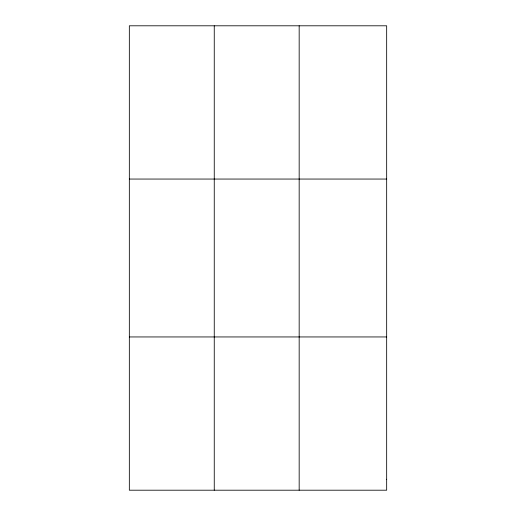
<?xml version="1.0" encoding="UTF-8"?>
<svg xmlns="http://www.w3.org/2000/svg" width="516" height="516" viewBox="0 0 516 516"><rect width="100%" height="100%" fill="white"/><g stroke="black" fill="none" stroke-linecap="round" stroke-linejoin="round"><path stroke-width="0.77" d="M214.256 25.8L214.256 490.2M299.17 25.8L299.17 490.2M129.335 179.052L386.665 179.052M129.335 336.948L386.665 336.948M386.665 479.254L386.665 490.2L129.335 490.2L129.335 25.8L386.665 25.8L386.665 479.254"/></g></svg>
